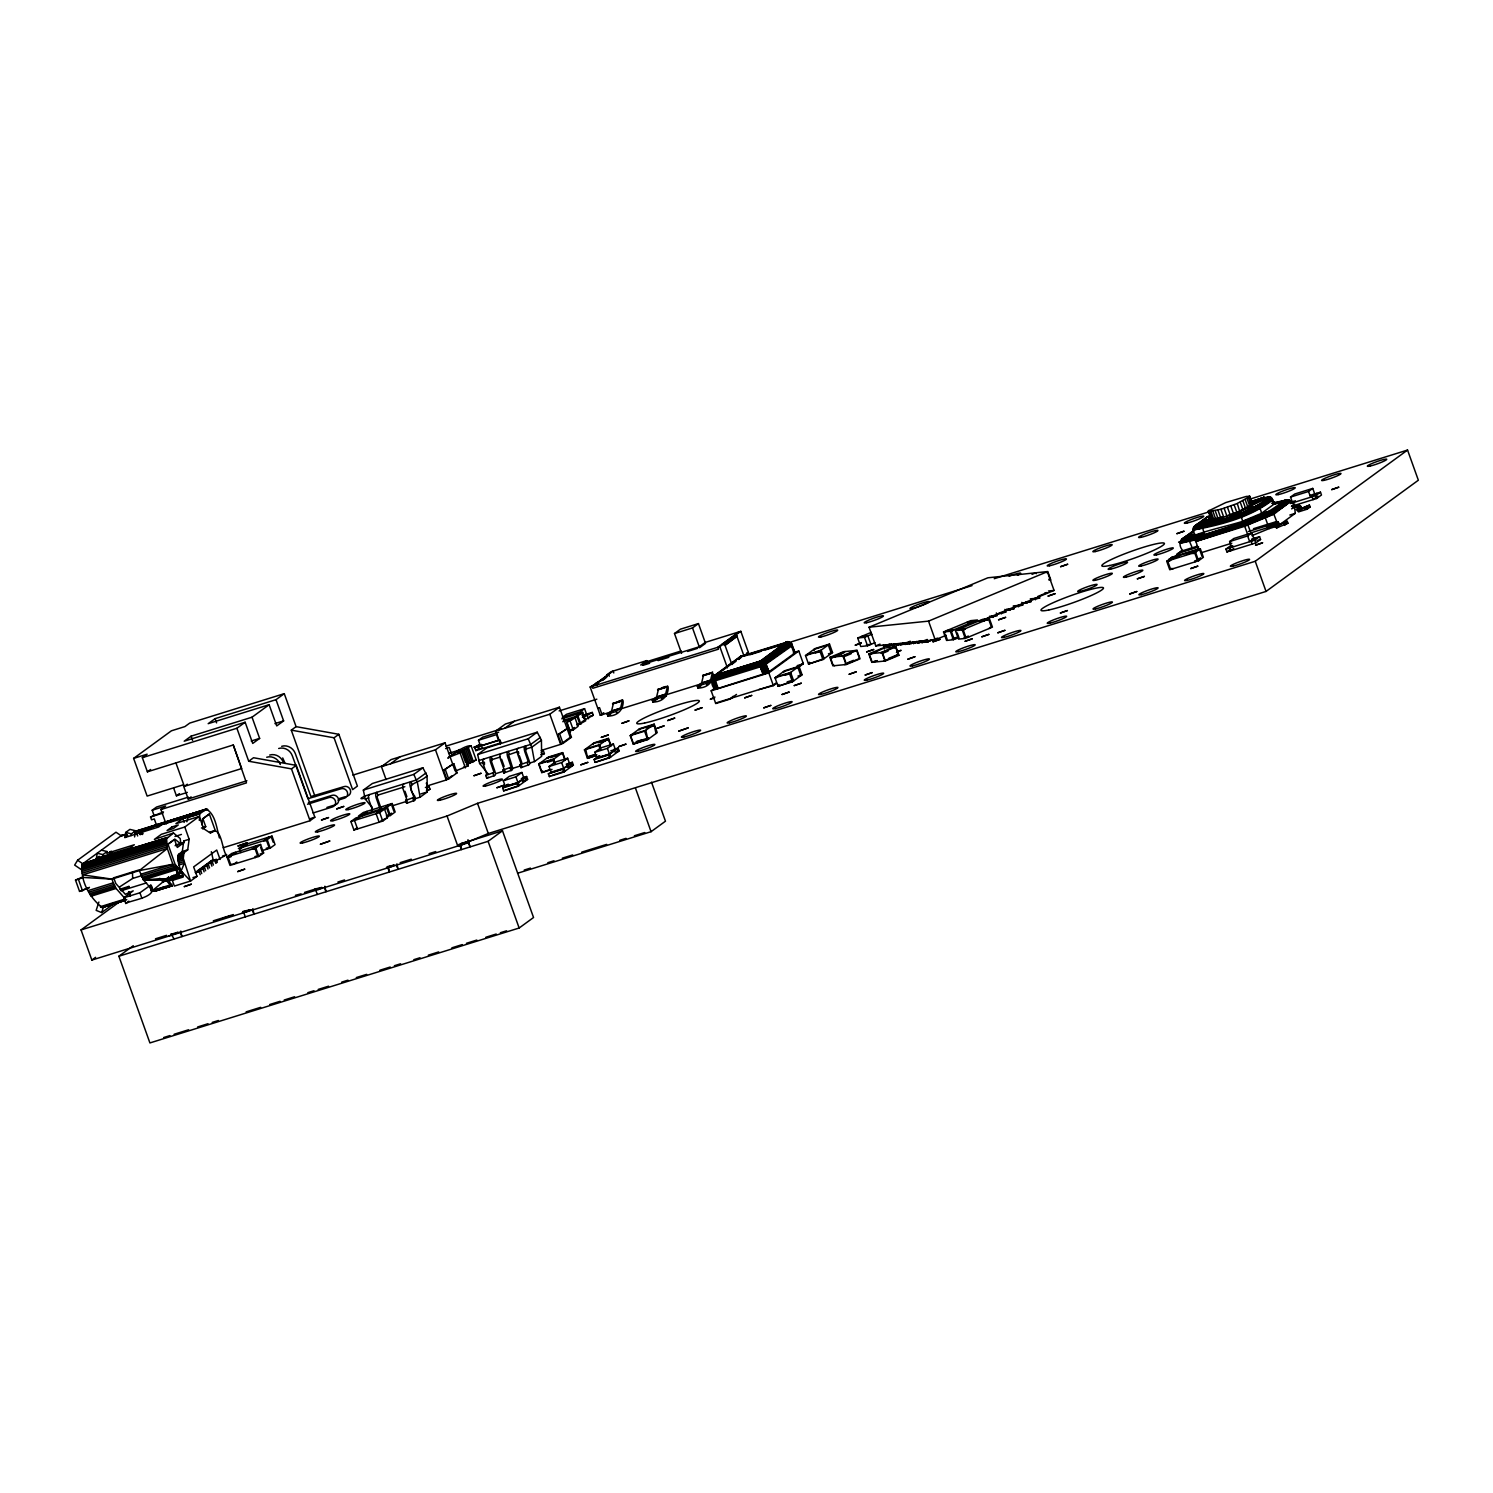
<?xml version="1.0" encoding="UTF-8"?>
<svg xmlns="http://www.w3.org/2000/svg" width="1493" height="1493" viewBox="0 0 1493 1493"><rect width="100%" height="100%" fill="white"/><g stroke="black" fill="none" stroke-linecap="round" stroke-linejoin="round"><path stroke-width="1.5" d="M171.676 883.875L172.255 885.797L170.183 884.976L168.765 877.137L152.697 890.425L143.459 879.918L139.316 870.587L167.309 848.528L166.6 838.655L173.468 833.001L180.205 838.543L180.84 843.937L175.129 845.71M528.279 761.617L524.789 751.67A5.039 1.773 72.7 0 1 524.64 746.668L525.424 746.052L526.432 748.889L525.685 750.886L529.101 760.59A3.527 1.232 72.7 0 1 529.25 764.659L520.982 767.663L519.975 764.845L521.038 763.614L517.586 753.928A5.039 1.773 72.7 0 1 517.436 748.907L518.22 748.292M102.382 907.539L125.244 900.391L102.382 907.539C90.084 898.581 78.998 879.34 82.787 863.756L121.157 835.725L126.7 834.139M220.106 859.464L216.728 850.04L193.642 866.91L197.02 876.335L190.581 881.038L174.364 886.077L172.348 880.422L183.154 877.063L178.899 865.044L177.798 857.318L178.544 854.425L182.295 851.514L187.707 849.834L189.163 839.271L184.777 827.01L199.278 816.41L203.664 828.671L210.532 833.169C221.729 822.662 222.214 853.194 226.563 854.761L216.056 860.733A8.566 0.952 -19.7 0 0 216.149 860.229M175.409 864.839L190.581 881.038L183.284 858.456L183.956 852.746L187.707 849.834M739.707 658.245L739.11 659.234L741.648 656.155L738.139 659.048L740.752 656.341L787.539 641.953L791.57 643.819L795.116 652.814L767.757 672.652L718.152 688.404C711.582 692.117 709.156 676.684 715.296 675.041L761.001 660.895L765.592 662.892L769.138 671.906M121.194 890.574L128.995 886.861M128.921 886.543L128.435 886.618M1192.16 548.267C1191.545 544.684 1188.372 541.25 1189.398 537.48C1211.924 527.626 1240.403 524.696 1263.657 513.219C1276.926 510.121 1293.274 485.58 1295.252 513.349L1279.912 524.547M1198.319 549.312L1195.538 540.093L1197.554 537.013L1204.179 533.15L1202.518 527.664L1203.731 524.566L1239.992 511.035L1252.664 504.261L1249.828 496.348L1246.282 496.441L1225.734 502.581L1208.378 510.998L1211.346 519.284L1223.625 516.821L1220.938 509.281L1208.229 511.464M186.886 821.747L188.23 816.951L206.37 809.131C215.552 814.413 216.634 828.204 219.415 837.965M199.297 820.422L199.782 813.797L206.37 809.131L134.743 831.433M201.947 824.92L202.451 818.985L209.337 813.946L215.272 830.537M790.618 645.536L792.391 645.48L763.669 665.803L712.516 681.648L712.404 677.841L714.512 675.359L714.438 680.323L717.386 688.646M1179.675 553.119L1180.982 551.272L1197.535 546.121M1198.3 536.51L1241.541 523.054L1242.643 521.188L1261.417 513.368L1274.22 504.018C1273.249 501.667 1272.857 498.606 1270.506 497.113C1249.212 511.912 1221.703 521.262 1195.482 525.405L1211.737 517.884C1206.381 521.318 1187.719 523.52 1194.773 534.121C1185.573 534.121 1174.543 541.642 1183.165 551.066M1198.468 537.947C1184.229 539.253 1163.159 546.569 1196.154 538.674L1180.459 541.474L1180.347 542.948L1196.192 539.29M1251.209 533.747L1247.215 523.129L1242.643 521.188L1237.305 503.496L1249.828 496.348M154.787 891.228L172.255 885.797L154.787 891.228L152.697 890.425L170.183 884.976L165.798 879.881L168.597 877.268M166.134 879.06L177.35 875.477L178.544 873.984L167.963 844.161L174.849 839.141L180.84 843.937M181.045 872.472L175.39 864.895L177.35 875.477L181.045 872.472L178.507 874.319M182.295 851.514L183.751 840.951L189.163 839.271M613.53 702.774L611.589 710.985L607.24 714.233L607.912 716.117C617.579 715.968 622.954 710.108 623.216 701.859L622.544 699.974L618.942 701.094M611.495 711.116L620.509 708.317L622.544 699.974M658.562 688.758L656.603 696.97L652.273 700.217L652.945 702.102C662.612 701.953 667.987 696.093 668.248 687.844L667.576 685.959L665.579 694.264L656.528 697.119M703.595 674.743L701.635 682.973L697.306 686.201L697.977 688.086C707.645 687.937 713.019 682.077 713.262 673.828M701.561 683.103L710.556 680.285L712.59 671.943M107.123 851.551L106.824 853.324L134.314 844.758L130.115 847.837L96.392 858.326L97.232 853.25L102.924 854.612L107.123 851.551L101.431 850.189M102.625 856.385L102.924 854.612M142.264 833.952L140.921 830.183L206.37 809.131L134.482 832.03L182.818 818.631L206.37 809.131L162.793 823.968L158.613 827.029L124.871 837.536L125.711 832.441L129.91 829.38L135.602 830.761L134.575 836.938M131.123 835.595L131.403 833.822L135.602 830.761M712.516 681.648L712.758 677.076L741.312 656.136L738.382 658.898M738.606 659.477L741.181 656.173L740.285 657.424M379.689 807.993L376.199 797.915A5.039 1.773 72.7 0 1 376.049 792.914L376.833 792.298L377.841 795.134L377.094 797.131L380.51 806.836A3.527 1.232 72.7 0 1 380.976 808.59M1206.027 518.687L1207.464 516.653L1211.178 515.999M597.312 684.988C591.209 682.32 604.609 681.685 607.278 675.918M1198.674 547.017L1177.66 553.586L1177.081 556.796M1211.066 518.538L1195.482 525.405L1223.625 516.821M98.893 902.033L96.168 910.375L101.655 912.578L114.718 903.041M101.655 912.578L103.521 906.867L125.3 899.7M177.35 875.477L180.746 871.035M518.5 751.744L518.706 753.89M178.395 873.256L180.952 871.389L184.292 863.365L178.899 865.044M763.035 674.444L759.862 665.281L759.937 661.343L785.915 642.289L790.208 642.681L762.718 662.5L712.217 678.083L714.475 675.415L713.038 679.763L716.061 688.982M788.752 643.52L790.861 643.128L792.018 644.677L764.733 664.366L712.198 680.397M712.273 681.629L715.184 689.113M713.747 675.918L761.374 661.138L787.669 641.99L792.391 645.48M611.551 711.079L620.603 708.093M656.584 697.063L665.635 694.077M701.598 683.048L710.668 680.061M607.371 675.564L608.621 674.351L609.293 676.236M740.883 656.285L741.536 657.536M1195.912 538.992L1204.179 533.15L1183.147 538.264M127.092 834.774L121.157 835.725L115.987 832.217L77.617 860.229L74.65 865.082L82.208 870.214M1263.507 497.822L1269.554 496.74L1239.992 511.035C1246.618 509.188 1260.428 501.032 1261.417 513.368L1263.657 513.219L1269.199 528.597L1251.899 535.688M484.404 762.214L484.479 764.528M528.205 761.859L519.975 764.845M712.404 677.841L712.049 680.771M712.18 678.68L763.8 662.892L790.861 643.128M712.124 679.539L764.304 663.601L791.57 643.819L789.2 644.174M716.677 688.833L713.598 679.632L714.494 675.396L712.59 677.281L762.195 661.959L789.256 642.494C783.246 645.368 788.901 633.779 794.873 653.113M715.296 675.041L712.814 677.337L712.292 680.789M120.858 890.593L129.256 886.711M714.531 675.433L712.553 679.856L715.576 689.075M165.928 879.265L168.522 877.324M151.036 885.181C159.023 897.293 131.701 899.831 125.748 903.47L123.714 897.816L133.213 890.854L125.337 894.307L115.763 883.445L113.748 877.791L139.017 869.934M125.748 903.47L128.902 901.156M246.905 780.746L188.211 799.016L183.154 784.87L147.135 796.086L133.623 758.388L171.415 730.805L184.908 726.587L189.704 723.097L284.267 693.666L296.081 726.643L338.855 734.295L357.406 786.12L352.609 789.629L334.059 737.785L291.284 730.152L315.06 796.553M175.894 762.83L184.348 786.382L241.698 768.54L233.263 744.97L147.396 771.825L142.339 757.679L147.135 754.189L133.623 758.388M252.037 717.2L191.104 736.161L184.199 741.2L245.151 722.239L252.728 743.439L259.633 738.4L252.037 717.2L269.132 704.715L276.728 725.915L283.614 720.895L276.018 699.676L284.267 693.666M276.018 699.676L215.085 718.656L208.18 723.676L269.132 704.715M147.396 771.825L150.606 769.492M142.339 757.679L236.902 728.248L245.151 722.239M233.263 744.97L246.457 782.892L160.908 809.523L166.152 824.173M184.348 786.382L187.334 784.198M153.872 814.935L152.193 810.214L156.541 807.041L188.323 797.15M173.711 788.267L176.417 795.806L179.421 793.623M156.653 825.517L154.302 818.948L151.54 819.806L150.532 816.97L163.521 811.931M160.908 809.523L165.704 806.015L152.193 810.214M96.392 858.326L99.191 856.291M124.871 837.536L127.67 835.483M188.211 799.016L191.104 796.889M236.902 728.248L248.715 761.243L253.511 757.735L296.286 765.368L314.836 817.212L310.04 820.721L223.241 847.725M291.284 730.152L296.081 726.643M187.166 817.716L199.782 813.797L182.818 818.631L175.875 823.707L199.278 816.41M79.558 891.414L89.393 887.477L79.558 891.414L75.508 880.105L83.533 877.473L111.938 879.116L113.748 877.791M168.018 844.236L174.476 839.533L177.312 847.445L184.255 842.369L183.751 840.951M209.337 814.058L202.899 818.761L205.735 826.693L202.637 828.951M119.552 886.954L132.672 878.444L173.505 865.847L178.208 872.882M248.715 761.243L291.471 768.876L296.286 765.368M334.059 737.785L338.855 734.295M467.962 839.738L470.052 846.867L468.541 842.687L91.857 960.074L81.051 929.915L120.578 901.044M123.714 897.816L139.931 892.777L150.102 885.517L152.137 891.172M165.779 879.694L168.354 877.66M178.507 873.61L181.064 871.763M178.544 873.984L181.101 872.117M172.348 880.422L177.182 876.895M195.602 872.994L200.715 870.774L201.723 873.61M197.711 870.718L204.616 867.937L205.623 870.755M201.611 867.862L208.497 865.082L209.524 867.918M205.493 865.026L212.398 862.245L213.406 865.063M214.805 860.491L216.298 859.389L217.306 862.226L215.813 863.327L214.805 860.491L209.393 862.17M226.973 856.926L231.77 853.436L260.584 844.459L263.626 852.951L258.83 856.441L230.015 865.417L226.973 856.926L255.788 847.968L260.584 844.459M236.808 861.965L233.617 864.298L230.575 864.186L228.224 857.598L235.371 852.316L235.707 853.25M91.857 960.074L95.608 957.33M272.025 836.117L243.191 845.094L238.395 848.603L267.228 839.626L272.025 836.117L275.048 844.609L270.252 848.099L262.339 850.581M469.119 841.194L502.488 830.799L533.542 917.504L519.153 928.011L149.916 1042.935L118.88 956.229L133.269 945.722M386.071 779.551L381.443 766.637L391.035 759.62L445.063 742.805L455.085 770.817M390.438 763.819L400.031 756.82M372.28 807.732L365.225 799.054L363.34 790.096L372.354 783.508L422.874 767.794L427.054 775.8L427.315 791.925L420.112 797.187L413.692 799.184M369.629 794.537L368.846 795.153A5.039 1.773 72.7 0 0 368.995 800.173L372.466 809.934L371.384 811.091M173.99 938.705L170.967 933.965M381.443 766.637L435.471 749.822L445.063 742.805M363.34 790.096L413.841 774.382L422.874 767.794M350.892 821.561L379.707 812.584L384.503 809.075L387.545 817.567L382.749 821.075L353.934 830.033L350.892 821.561L355.689 818.052L386.762 808.254L389.132 814.842L386.426 815.682L386.762 816.634L390.364 815.514L395.16 812.005L392.136 803.533L363.303 812.491L358.507 815.999L387.34 807.022L392.136 803.533M403.838 783.9L403.054 784.516A5.039 1.773 72.7 0 0 403.222 789.517L406.675 799.222L405.611 800.435L406.619 803.271L414.867 800.267A3.527 1.232 72.7 0 0 414.737 796.198C403.185 781.716 419.402 784.124 427.054 775.8M426.046 772.963L416.454 779.962L364.217 796.236M459.433 749.505C431.197 771.788 462.102 743.981 471.135 745.865L476.192 760.012L466.32 764.621M353.934 830.033L357.126 827.701M448.628 757.399L463.035 751.781L468.111 765.909L455.645 770.929M463.035 751.781L457.194 752.845L471.135 745.865M478.469 740.248L496.497 734.649L498.513 740.304L480.503 745.903L478.469 740.248L482.668 737.187L498.681 732.205M500.435 743.962L495.807 731.029L505.399 724.03L559.427 707.215L570.233 737.374L560.64 744.372L541.194 750.438M443.57 770.295L453.76 763.614L457.063 772.851L448.665 778.973L446.874 779.533L443.57 770.295L453.76 763.614M474.793 747.806L500.006 739.949L501.032 742.786L475.819 750.624L474.793 747.806L479.589 744.298M481.604 744.354L478.395 746.687L479.421 749.505L482.612 747.172M504.821 728.229L514.413 721.231M475.819 750.624L479.01 748.292M380.752 821.019L387.545 817.567M386.762 816.634L391.558 813.125M405.611 800.435L413.878 797.411L410.426 787.278A5.039 1.773 72.7 0 1 410.258 782.276L411.042 781.66L412.049 784.478M426.737 787.446A3.527 1.232 72.7 0 0 428.958 789.965L430.021 789.2L428.995 786.382L427.819 787.11L426.307 783.097M406.619 803.271L407.664 802.506M488.062 773.859L479.608 763.464L477.704 754.506L486.737 747.918L537.237 732.186L541.418 740.192L541.679 756.335L534.494 761.579L530.202 762.923M426.811 786.027L446.276 779.981L451.912 775.856M455.869 772.963L457.063 772.851M295.39 895.315L301.119 893.859M483.993 758.948L483.209 759.564A5.039 1.773 72.7 0 0 483.377 764.565L486.83 774.27L485.748 775.502L486.774 778.32L495.023 775.315A3.527 1.232 72.7 0 0 494.892 771.246L491.477 761.542L492.205 759.526L491.197 756.708L490.413 757.324A5.039 1.773 72.7 0 0 490.581 762.326L494.052 772.366L485.748 775.502M495.807 731.029L549.835 714.214L559.427 707.215M610.917 711.974L600.279 715.278L590.146 687.004L596.64 683.103M595.371 684.317L607.52 675.228M501.107 753.629L500.472 754.077A5.039 1.773 72.7 0 0 500.472 759.246L503.925 768.951L502.861 770.164L503.869 773.001L512.136 769.996A3.527 1.232 72.7 0 0 512.006 765.928L508.59 754.823L517.511 751.67M595.259 685.044L598.693 682.544M602.108 680.043L607.259 676.292M602.146 680.435L605.579 677.915M477.704 754.506L528.223 738.774L537.237 732.186M681.573 653.318L674.5 633.536L680.435 629.188L698.444 623.589L705.517 643.39L699.582 647.719M540.41 737.374L530.817 744.372L478.581 760.628M647.327 662.537L646.712 660.615L640.721 665.001L699.247 646.768L705.256 642.401L740.827 631.315L748.422 652.534L743.925 655.819L736.329 634.6L740.827 631.315M486.774 778.32L487.819 777.554A3.527 1.232 72.7 0 0 488.136 777.013M674.5 633.536L692.509 627.918L698.444 623.589M642.531 664.852L646.992 661.604L681.125 650.985M541.418 740.192L531.825 747.209L525.685 749.113M584.565 708.652L580.366 711.732L562.357 717.331L566.556 714.27L584.565 708.652L586.6 714.307L582.401 717.386M566.631 722.5L575.029 717.89L578.071 726.363L573.275 729.872L569.673 730.991L566.631 722.5L571.427 719.01L571.782 719.943M563.44 720.317L577.866 715.819L582.662 712.329L585.685 720.802L577.287 725.43L576.951 724.478L579.657 723.638L577.287 717.051L562.786 721.698M502.861 770.164L511.129 767.141L507.676 757.007A5.039 1.773 72.7 0 1 507.527 752.005L508.311 751.39L509.318 754.208M503.869 773.001L504.933 772.236A3.527 1.232 72.7 0 0 505.325 771.079M557.934 734.705L568.124 728.005L571.427 737.243L563.048 743.383L561.237 743.943L557.934 734.705L568.124 728.005M582.214 715.558L592.292 712.422L593.3 715.24L584.901 719.869L583.894 717.032L588.69 713.542M583.894 717.032L592.292 712.422M581.262 722.481L584.454 720.149M569.673 730.991L574.469 727.483M542.351 751.52L543.377 750.774L544.385 753.61L543.34 754.376A3.527 1.232 72.7 0 1 541.268 752.267M503.29 780.764L509.281 776.379L521.897 772.46L523.912 778.114L517.922 782.481L505.306 786.419L503.29 780.764L515.906 776.827L521.897 772.46M520.982 767.663L522.046 766.898A3.527 1.232 72.7 0 0 522.27 766.6M600.279 715.278L603.769 712.721M522.494 777.797L526.618 776.509L527.626 779.346L518.034 786.344L503.626 790.842L502.618 788.005L507.415 784.497M505.306 786.419L508.311 784.217M552.018 769.399L541.735 772.59L538.693 764.117L548.286 757.1L562.693 752.621L564.97 758.985M503.626 790.842L519.228 785.467L518.22 782.649L503.813 787.128M548.323 758.276L547.091 757.977L561.499 753.498L562.73 753.778L565.101 760.385M607.912 716.117L610.749 714.046M502.618 788.005L517.026 783.526L526.618 776.509M607.24 714.233L616.254 711.433L620.509 708.317M538.693 764.117L553.101 759.62L562.693 752.621M547.558 762.27L553.735 760.348L554.295 758.743L539.887 763.24M549.032 766.525L555.041 762.139L567.639 758.22L569.673 763.875L563.663 768.242L551.066 772.18L549.032 766.525L561.648 762.587L567.639 758.22M541.735 772.59L549.107 769.791M738.848 631.95L717.853 647.271L718.525 649.156L592.814 688.273L592.142 686.388L613.119 671.066L613.791 672.951M722.705 643.912L735.06 635.141L736.907 636.335L725.075 645.443L722.351 643.987L724.329 643.371L731.925 664.572M590.146 687.004L719.831 646.656L735.433 635.197M723.788 644.062L735.788 635.309M724.124 644.248L736.124 635.495M724.441 644.491L736.422 635.719M566.183 764.192L572.36 762.27L573.387 765.107L563.775 772.105L549.368 776.603L548.36 773.766L563.962 768.41L564.989 771.228L552.634 775.072M724.702 644.771L736.684 636.018M724.907 645.088L736.907 636.335M595.707 755.794L587.477 758.351L584.435 749.878L594.046 742.861L608.453 738.382L610.73 744.746M549.368 776.603L550.581 775.725M652.945 702.102L657.2 699.004M548.36 773.766L562.768 769.287L572.36 762.27M652.273 700.217L661.287 697.418L665.542 694.301M584.435 749.878L598.861 745.38L608.453 738.382M603.471 741.48L608.491 739.539L610.842 746.145M594.793 752.285L600.783 747.9L613.399 743.981L615.415 749.635L609.424 754.021L596.808 757.94L594.793 752.285L607.39 748.366L613.399 743.981M587.477 758.351L596.92 754.917M613.996 749.318L618.121 748.049L619.128 750.867L609.536 757.865L595.128 762.363L594.102 759.526L598.917 756.037M596.808 757.94L599.813 755.738M630.195 735.638L639.788 728.621L654.195 724.142L657.237 732.634L647.645 739.632L633.237 744.111L630.195 735.638L644.603 731.159L654.195 724.142M595.128 762.363L610.73 756.988L609.723 754.17L595.315 758.649M639.825 729.797L638.593 729.498L653.001 725.019L653.337 725.971L647.16 727.893M740.323 656.547L713.131 676.478L762.009 661.38L788.547 642.065L742.021 656.341M118.88 956.229L488.099 841.306L502.488 830.799M697.977 688.086L700.814 686.015M716.08 675.172L734.463 661.735M715.856 675.993L719.533 673.306M732.41 663.918L736.086 661.231M710.556 680.285L706.301 683.402L706.973 685.287M594.102 759.526L608.528 755.047L618.121 748.049M653.337 725.971L654.233 725.299L656.024 733.511M633.237 744.111L648.839 738.755L648.503 737.822L637.306 741.666M736.497 694.432L730.152 699.079L715.744 703.558L711.172 690.83L714.923 688.105M733.156 696.279L730.152 699.079M711.172 690.83L768.82 672.895L798.792 651.004L803.346 663.732L797.001 668.379M775.016 677.803L784.627 670.786L799.035 666.307L802.058 674.78L792.466 681.797L778.058 686.276L775.016 677.803L789.424 673.306L803.178 663.265M805.492 655.558L815.085 648.541L829.492 644.062L832.534 652.553L822.923 659.551L808.515 664.03L805.492 655.558L819.9 651.06L829.492 644.062M776.379 682.824L773.206 685.156L715.558 703.091M758.799 689.635L773.374 685.623L776.547 683.309M778.058 686.276L793.66 680.92L790.637 672.429L776.229 676.926L776.565 677.859M808.515 664.03L822.064 659.309M517.604 873.237L651.06 831.694L665.467 821.187L651.489 782.164M1211.028 516.373L1207.464 516.653L1194.307 526.338C1220.77 521.318 1249.006 514.264 1270.506 497.113M1206.307 517.828L1193.859 526.917C1220.639 521.878 1249.193 514.73 1270.972 497.449M1206.083 518.388L1193.523 527.57C1220.565 522.513 1249.417 515.253 1271.439 497.878M1198.804 523.968L1193.392 527.906C1220.565 522.83 1249.51 515.552 1271.663 498.139M1194.419 529.996L1181.728 539.365L1199.551 535.67L1196.901 537.611L1242.493 523.427L1271.793 511.334L1287.638 499.782L1271.793 503.234M1193.765 530.836L1181.187 540.037L1199.103 536.267M1193.579 531.377L1180.758 540.746L1198.748 536.92M1189.175 539.122L1180.59 541.119L1191.675 533.02M1180.459 541.474L1187.905 536.062M1169.672 561.275L1169 559.39L1171.986 557.206L1178.014 555.34M1166.724 561.256L1171.52 557.766L1200.335 548.789L1203.377 557.281L1198.58 560.771L1169.747 569.747L1166.724 561.256L1195.538 552.298L1200.335 548.789M1176.932 554.295L1180.982 551.272M1176.783 554.612L1179.787 552.429M1196.733 549.909L1191.937 553.418L1194.979 553.511L1197.33 560.118L1194.643 560.957L1194.979 561.891M1270.02 496.87C1248.857 513.891 1220.975 520.852 1194.848 525.816M1272.073 498.681C1249.753 516.167 1220.583 523.52 1193.243 528.615M1272.447 499.278C1250.481 517.418 1218.755 523.334 1193.318 530.015C1220.863 524.901 1250.238 517.492 1272.745 499.931M1263.657 513.219C1202.518 539.44 1284.129 510.811 1289.205 500.08M1195.538 540.093L1244.061 524.995L1273.361 512.92L1276.814 521.915M1197.33 560.118L1200.54 557.785M1247.401 523.427L1244.434 525.592L1195.557 541.548L1244.733 526.245L1274.033 514.152L1290.68 501.125C1277.971 512.696 1258.711 520.143 1243.426 524.192M1248.204 535.931L1244.583 525.909L1273.884 513.835M1231.632 547.222L1229.616 541.567L1233.797 538.506L1251.825 532.889L1253.84 538.544L1249.641 541.604L1247.625 535.95L1251.825 532.889M1295.345 500.696L1292.565 502.73L1290.531 497.076L1294.73 494.015L1312.739 488.416L1314.773 494.071L1310.574 497.132L1308.54 491.477L1312.739 488.416M1180.59 541.119L1198.636 537.256L1195.762 539.346L1243.65 524.454L1272.95 512.36L1289.56 500.23M1290.885 501.424L1273.548 513.2L1270.842 510.979L1261.417 513.368M1251.619 539.122L1259.551 536.64L1260.559 539.477L1255.762 542.985L1226.947 551.943L1225.921 549.125L1230.717 545.617M1232.733 545.654L1229.523 548.006L1230.549 550.824L1233.741 548.491M1293.647 501.181L1290.456 503.514L1315.669 495.657L1320.465 492.167L1321.473 494.985L1316.677 498.494L1291.464 506.332L1294.674 503.999M1226.947 551.943L1230.139 549.611M1248.409 531.527L1273.604 523.726L1276.59 521.542L1279.128 523.782M1291.594 508.833L1298.779 505.343L1301.317 507.564M1273.604 523.726L1277.299 521.58M1295.793 507.527L1299.489 505.38M1273.94 523.726L1277.635 521.692M1296.129 507.527L1299.824 505.492M1255.949 537.76L1251.153 541.268L1252.16 544.105M1274.649 523.894L1277.952 521.859M1296.82 507.695L1300.142 505.66M1316.863 493.287L1312.067 496.777L1313.075 499.614L1317.871 496.105M1274.966 524.062L1278.251 522.083M1297.156 507.863L1300.44 505.884M1275.246 524.286L1278.493 522.363M1297.436 508.087L1300.683 506.164M1225.921 549.125L1254.755 540.149L1259.551 536.64M1274.052 525.741L1276.59 527.962L1287.936 523.222L1287.265 521.337L1276.142 525.984L1275.713 524.864L1278.699 522.662M1298.331 509.766L1297.902 508.665L1300.888 506.463M1276.59 527.962L1279.594 525.779M1296.241 509.542L1298.425 511.782L1302.12 509.505M1276.254 526.021L1287.265 521.337M1309.454 505.119L1298.331 509.785L1309.454 505.119L1310.126 507.004L1307.121 509.206L1299.115 511.688M1255.24 561.275L1407.544 450.065L1418.35 480.223L1266.045 591.433L488.323 833.486L457.828 846.176L447.042 816.018L477.517 803.327L1255.24 561.275L1266.045 591.433M135.322 832.515L138.718 830.892L140.081 834.662M738.96 657.611L741.181 656.621M180.093 873.536L180.914 872.789L171.154 876.354M1244.583 525.909C1249.137 520.348 1266.755 513.741 1274.033 514.152M159.751 878.295L162.737 881.654L173.729 875.421M372.112 807.19L371.794 807.937M832.347 657.797L833.374 657.237M1176.503 555.228L1175.364 556.068L1177.753 555.564M173.916 934.413L176.79 933.013M245.953 911.999L248.846 910.599M318.009 889.567L320.883 888.167M390.046 867.153L392.92 865.753M462.083 844.721L467.514 841.511L468.541 842.687M1252.59 502.824L1264.123 497.3L1250.499 501.648M75.508 880.105L82.806 876.951M945.834 635.421L935.215 639.844L875.756 645.909L869.057 627.209L987.881 577.791L1047.787 571.539L1050.829 580.03M874.991 642.681L867.526 645.797L860.733 646.488L857.691 637.996L871.277 632.36M857.691 637.996L864.484 637.306L871.968 634.208M861.05 643.371L855.097 645.219L861.349 642.625M829.865 657.368L843.433 651.732L857.038 650.332L860.061 658.824L846.494 664.46L832.889 665.859L829.865 657.368L843.452 655.987L857.038 650.332M845.131 651.545L830.631 658.264L832.982 664.87L834.587 665.673M838.375 655.035L844.198 652.628M1032.018 574.376L1035.899 572.752L1036.235 573.704M833.841 657.331L841.604 654.102M869.057 627.209L928.534 621.125L1047.358 571.707L1054.058 590.426L979.781 621.312M845.299 656.155L851.122 653.747M875.756 645.909L879.993 644.136M883.184 645.144L883.688 646.562L889.305 644.229M883.688 646.562L891.414 644.024M847.669 662.761L853.492 660.335M868.777 653.878L882.344 648.223L895.949 646.842L898.973 655.315L885.405 660.97L871.8 662.351L868.777 653.878L882.363 652.478L895.949 646.842M887.439 644.715L887.943 646.133L891.676 644.584M858.363 658.992L844.795 664.646L845.729 663.564L843.358 656.976L841.753 656.155L855.34 650.5L856.945 651.321L859.315 657.909M887.943 646.133L893.803 644.36M891.676 644.285L892.198 645.704L895.931 644.136M892.198 645.704L898.058 643.931M894.251 647.01L880.665 652.665L882.27 653.467L888.092 651.06M895.931 643.856L896.435 645.256L898.562 645.051L904.161 642.718M1206.624 517.343L1210.468 515.738M900.186 643.408L900.69 644.827L906.288 642.494M910.282 641.206L906.55 642.774L907.053 644.174L910.786 642.625M900.69 644.827L906.55 643.054M904.422 642.979L904.926 644.397L908.677 642.848M908.677 642.55L909.181 643.968L912.914 642.401M909.181 643.968L916.907 641.411M912.932 642.121L913.436 643.52L919.035 641.206M913.436 643.52L921.162 640.982M943.52 631.95L970.693 620.659L977.486 619.968L950.332 631.259L943.52 631.95L946.562 640.441L953.355 639.732L956.752 638.332L956.416 637.38L953.878 638.444L951.508 631.856L953.71 629.841L946.917 630.55L944.714 632.547M917.169 641.673L917.672 643.091L921.405 641.542M871.8 662.351L875.682 660.746M917.672 643.091L927.284 639.471M877.38 660.578L873.498 662.183L871.893 661.362L869.523 654.774L884.043 648.055L884.379 648.988M921.424 641.244L921.928 642.662L925.66 641.113M921.928 642.662L927.788 640.889M925.66 640.814L926.164 642.233L931.781 639.9M976.982 621.256L967.296 622.077L967.632 623.01M888.522 658.45L898.226 654.419M926.164 642.233L937.641 638.127M955.445 630.643L982.618 619.352L989.411 618.643L992.453 627.135L965.28 638.425L958.487 639.116L955.445 630.643L962.239 629.953L989.411 618.643M1037.784 596.472L1047.134 592.59L1045.007 592.814M895.333 656.304L883.707 661.138L884.64 660.074L882.27 653.467M982.095 620.64L979.557 621.704L979.221 620.752L988.889 619.95L991.259 626.537L989.057 628.553M1001.075 612.597L996.839 614.37L1005.759 612.13L1004.826 609.424M1026.549 602.015L1022.294 603.788L1031.215 601.53L1030.711 600.13M988.347 617.897L997.268 615.657L996.335 612.951M1005.33 610.842L1014.251 608.603L1013.318 605.897L1022.724 605.076L1021.791 602.37M1013.822 607.315L1022.724 605.076M1030.786 600.242L1039.707 598.002L1039.203 596.603M1252.608 502.021L1264.123 497.3L1251.265 502.003M163.297 887.234L156.41 889.791M1220.938 509.281L1237.305 503.496M1264.795 516.298L1273.361 512.92L1290.456 500.864M1252.702 502.954L1269.125 496.721L1239.992 511.035L1252.272 504.821L1249.156 496.18M174.457 877.959L180.933 875.514M1249.716 502.693L1264.123 497.3M134.445 832.497L138.009 831.172M1217.952 510.139L1220.658 517.679L1195.482 525.405L1212.279 519.34L1209.031 510.345M104.211 856.515L82.32 864.26L167.44 837.405M1285.902 499.968L1274.22 504.018L1286.779 499.819L1271.308 511.11L1242.008 523.185L1197.554 537.013L1200.745 534.737L1190.332 536.024M478.096 746.145L473.804 747.302L480.074 744.69M714.942 697.044L710.239 699.228L714.531 698.071M896.864 651.471L901.137 650.313L896.453 652.497M1215.265 510.83L1217.971 518.37L1195.482 525.405L1213.734 519.228L1211.028 511.688M795.116 652.814L790.898 643.782L785.915 642.289L787.669 641.99M1195.482 525.405L1215.638 518.892L1212.932 511.352M787.781 642.55L786.643 642.046M274.917 723.601L283.614 720.895M251.235 741.013L259.633 738.4M176.417 795.806L187.316 792.428M646.712 660.615L611.141 671.682L606.643 674.967L608.621 674.351M150.532 816.97L162.924 813.125M736.329 634.6L735.06 635.141M643.184 665.262L649.586 663.284M658.114 660.615L668.789 657.312M687.582 651.452L697.586 648.335M137.561 830.761L207.023 809.15M207.714 809.43L134.202 832.142M162.793 823.968L140.921 830.183M141.182 830.892L152.025 827.514M160.703 824.808L171.564 821.43M184.591 817.38L195.434 814.002M184.777 827.01L161.356 834.307L154.395 839.383L173.468 833.001M352.852 775.128L386.108 764.789M445.996 746.145L501.461 728.883M559.129 710.929L596.827 699.191M746.612 653.094L748.422 652.534M445.605 748.59L449.206 747.47L451.483 753.834M744.54 655.987L785.15 643.352M749.822 654.774L760.945 651.321M765.386 649.922L972.036 585.611M994.245 578.705L1209.797 511.614M1249.79 499.166L1407.544 450.065M81.947 865.007L166.6 838.655M174.942 836.472L181.437 834.438M201.406 828.036L205.735 826.693M1250.332 501.928L1261.305 498.513M81.686 865.977L166.339 839.626M1250.22 502.301L1263.302 498.233M1256.677 500.752L1263.171 498.737M1256.658 501.013L1263.134 498.998M81.555 867.153L166.208 840.802M448.591 753.405L459.601 749.99M81.536 868.497L166.19 842.145M561.76 718.824L582.662 712.329M662.164 687.638L665.766 686.519M597.741 708.223L599.551 707.663L602.071 714.718M612.671 703.52L621.872 700.46M657.704 689.505L666.904 686.444M711.937 672.429L702.736 675.489L711.657 672.895M612.597 703.726L621.611 700.926M657.629 689.71L666.643 686.911M612.559 703.968L621.555 701.169M657.592 689.953L666.587 687.153M702.606 675.937L711.62 673.138M81.648 869.971L166.302 843.638M81.872 871.557L166.525 845.206M582.587 715.558L586.6 714.307M215.011 830.537L209.599 832.217M210.308 832.497L213.91 831.377M82.208 873.218L166.861 846.867M308.379 802.711L332.155 795.321A5.039 4.684 53.9 0 1 338.351 798.624A5.039 4.684 53.9 0 1 335.533 804.746L326.892 807.433M1290.531 497.076L1308.54 491.477M175.614 845.057L184.255 842.369M794.369 652.385L798.792 651.004M307.539 804.242L329.169 797.505A5.039 4.684 53.9 0 1 335.346 800.808A5.039 4.684 53.9 0 1 332.528 806.929L313.082 812.976M589.698 716.36L593.3 715.24M619.782 709.212L657.368 697.511M666.214 694.768L701.617 683.738M662.855 696.914L666.457 695.794M697.306 686.201L711.489 681.778M1310.387 495.303L1320.465 492.167M662.743 697.156L666.345 696.037M338.874 798.68L345.368 796.665M338.053 800.192L344.528 798.176A5.039 4.684 53.9 0 0 347.346 792.055A5.039 4.684 53.9 0 0 341.151 788.752L307.931 798.718L292.311 755.757A11.086 10.302 53.9 0 0 278.687 748.478M815.253 653.057L821.43 651.135M1182.381 538.786L1200.111 535.147M472.292 761.225L476.192 760.012M178.544 854.425L183.956 852.746M178.19 855.172L183.583 853.492M1180.403 543.303L1196.266 539.645M1196.341 538.282L1242.96 523.763L1272.26 511.688L1288.459 499.856L1272.764 503.402M177.928 856.142L183.34 854.463M828.41 653.822L832.534 652.553M177.798 857.318L183.191 855.638M365.225 799.054L368.827 797.934M377.841 795.134L404.846 786.718M479.608 763.464L483.209 762.344M491.421 759.788L499.968 757.119M1244.733 526.245L1244.248 525.293L1195.501 541.194M797.187 665.654L803.346 663.732M140.641 874.282L172.889 864.26L167.309 848.528L82.656 874.879L111.938 879.116L139.316 870.587L172.889 864.26L173.505 865.847M177.779 858.662L183.172 856.982M1304.117 508.889L1310.126 507.004M569.635 737.803L571.427 737.243M310.6 818.537L314.836 817.212M177.891 860.136L183.284 858.456M1289.84 515.029L1295.252 513.349M178.115 861.722L183.508 860.043M88.236 890.593L113.281 882.811L116.081 888.447L125.319 898.935L100.292 906.736M178.451 863.365L183.844 861.685M784.795 675.303L790.973 673.38M88.852 892.198L113.897 884.397M425.393 787.502L428.995 786.382M1266.587 526.712L1272.783 524.789M89.543 893.691L114.588 885.89M141.966 877.38L174.196 867.34M244.441 845.747L247.147 844.907L246.793 843.974L239.645 849.256L240.821 852.559M1178.649 555.34L1197.293 549.536M1251.171 532.777L1273.94 525.685M90.289 895.053L115.316 887.253M142.693 878.724L174.942 868.702M426.419 790.32L430.021 789.2M540.783 754.73L544.385 753.61M1169 559.39L1177.007 556.908M1186.356 554.388L1191.75 552.709M1269.199 528.597L1276.403 526.357M1283.924 524.454L1287.936 523.222M797.953 676.068L802.058 674.78M1229.616 541.567L1247.625 535.95M91.054 896.229L116.081 888.447M175.707 869.896L143.459 879.918L165.966 880.273L168.504 878.425L170.183 884.976M420.877 793.921L427.315 791.925M222.494 856.03L226.563 854.761M119.776 889.268L128.323 886.581M210.905 861.069L216.298 859.389M391.558 804.746L388.535 804.652L384.074 809.094M1201.846 552.522L1231.8 543.209M787.166 681.89L793.324 679.968M392.248 805.847L407.253 801.181M495.9 773.598L504.466 770.929M510.905 768.932L521.617 765.592M207.004 863.924L212.398 862.245M121.624 890.574L146.557 882.886M228.224 857.598L230.911 856.758L230.575 855.806M550.394 757.623L556.553 755.701M598.189 742.749L606.419 740.192M646.002 727.875L654.233 725.299M203.104 866.761L208.497 865.082M199.204 869.617L204.616 867.937M1256.957 540.597L1260.559 539.477M162.737 881.654L182.183 875.607M163.073 881.896L182.519 875.85M169.866 880.012L183.135 875.98M200.715 870.774L195.303 872.453L213.088 859.483L211.334 851.719M260.025 854.071L263.626 852.951M192.97 877.585L197.02 876.335M101.039 907.259L126.065 899.458M153.443 890.948L170.93 885.517M101.748 907.539L126.774 899.738M154.152 891.228L171.62 885.778M588.335 756.54L594.513 754.618M636.149 741.666L642.326 739.744M589.492 756.559L595.67 754.637M521.3 778.674L525.424 777.386L526.432 780.223L522.307 781.492M567.041 764.435L571.166 763.147L572.174 765.984L568.068 767.271M610.749 750.83L616.908 748.907L617.934 751.744M523.52 780.634L527.626 779.346M567.209 767.029L573.387 765.107M615.004 752.155L619.128 750.867M81.051 929.915L447.042 816.018M461.038 843.526L467.645 841.511M155.515 938.798L166.637 935.327M213.331 920.808L233.356 914.574M304.535 892.422L315.658 888.951M337.903 882.027L344.566 879.956M400.18 862.655L411.303 859.184M429.088 853.641L435.769 851.57M461.3 843.601L467.944 841.716M171.284 934.263L177.76 932.248M222.606 918.288L229.082 916.273M242.874 911.476L249.798 909.834M314.911 889.044L321.853 887.402M389.58 866.332L393.891 864.988M461.617 843.9L468.093 841.884M177.928 932.472L168.634 936.055M242.351 912.615L249.966 910.058M314.407 890.183L322.003 887.626M386.444 867.769L394.059 865.212M458.482 845.337L468.261 842.108M171.583 934.767L180.224 932.08L181.885 936.559L180.802 931.072M243.322 911.85L252.28 909.648L253.922 914.127L252.858 908.658M315.359 889.436L322.152 887.906M387.098 866.705L394.208 865.473M459.153 844.273L468.41 842.388M524.23 870.046L530.463 868.105M547.782 862.711L554.015 860.77M562.32 858.176L572.715 854.948M581.729 852.148L606.662 844.385M619.819 840.279L626.052 838.357M634.376 835.763L644.771 832.534M163.707 1037.523L169.941 1035.582M174.084 1034.276L188.641 1029.759M197.655 1026.96L208.031 1023.713M212.193 1022.425L218.426 1020.484M246.14 1011.862L260.678 1007.327M269.692 1004.528L280.087 1001.299M284.23 1000.011L294.625 996.764M307.782 992.677L314.015 990.736M318.177 989.43L328.572 986.201M341.729 982.114L347.962 980.173M356.286 977.579L366.681 974.35M379.838 970.245L390.233 967.016M394.376 965.728L400.609 963.787M413.785 959.682L420.018 957.741M428.323 955.165L438.718 951.918M451.875 947.831L462.27 944.584M466.432 943.296L476.808 940.067M485.822 937.268L496.217 934.021M500.36 932.733L506.612 930.792M1292.49 507.284L1298.779 505.343M1253.523 528.69L1276.59 521.542M466.73 766.32L468.111 765.909M105.368 856.142L166.973 837.909L82.32 864.26L103.875 856.627L82.787 863.756L77.617 860.229M125.804 834.4L121.717 835.483L125.393 834.979M135.844 831.582L139.894 830.463L141.238 834.251M121.717 835.483L126.177 834.27M135.061 831.825L139.502 830.593L140.846 834.363M134.762 831.918L139.11 830.743L140.454 834.512M785.915 642.289L760.945 660.932L765.293 663.097L768.802 672.13M128.099 886.693L129.256 886.394M790.282 644.733L792.074 644.547M793.287 653.001L794.407 652.777M465.499 766.655L463.521 767.085M1180.384 541.847L1196.173 539.216M1230.792 505.996L1233.498 513.536L1239.713 513.368L1226.817 515.831L1224.129 508.292M1239.713 513.368L1230.139 514.73L1227.433 507.191M1272.465 503.384L1278.288 502.674M1273.118 503.682L1278.81 502.973M1273.398 503.869L1279.072 503.16M1202.537 528.018L1193.262 529.66M1048.478 590.985L1054.058 590.426M1030.282 598.842L1039.707 598.002M1028.098 601.847L1031.215 601.53M1006.375 609.275L1009.492 608.957L1009.996 610.357M1009.567 609.069L1014.251 608.603M1002.643 612.447L1005.759 612.13M989.411 616.329L995.719 615.825M861.088 636.597L867.881 635.906L870.923 644.379L866.388 644.845M952.217 638.799L956.752 638.332M964.142 637.474L968.677 637.026L968.341 636.074L965.803 637.138L963.433 630.531L965.635 628.534L958.842 629.225L959.178 630.177M904.926 644.397L907.053 644.174M894.587 647.962L895.856 647.831L897.629 652.777M898.973 655.315L896.938 654.55M1207.464 516.653L1211.103 516.933M1272.465 501.536L1275.899 503.477M787.24 642.009L791.234 645.405M125.711 832.441L131.403 833.822M1274.052 501.835L1275.731 503.178M282.718 757.94L284.827 762.811M788.827 642.83L789.853 644.006M790.655 643.11L795.06 652.945M181.082 871.277L183.247 873.704M459.769 845.075L461.412 849.554L461.094 846.064M396.354 864.802L398.015 869.281L396.933 863.812M387.713 867.489L389.374 871.987L388.292 866.5M315.676 889.921L317.318 894.4M243.639 912.335L245.281 916.814M528.223 738.774L531.825 747.209L534.494 761.579M413.841 774.382L417.461 782.799L420.112 797.187M324.895 886.226L325.978 891.713L324.466 887.533M1277.056 523.539L1277.485 524.659M1315.669 495.657L1316.677 498.494M1306.45 507.321L1307.121 509.206M1284.26 523.52L1284.95 525.405M1248.633 498.027L1251.339 505.567M1247.196 498.905L1249.884 506.444M1245.293 499.931L1247.98 507.471M1242.96 501.051L1245.666 508.59M1254.755 540.149L1255.762 542.985M1240.272 502.264L1242.978 509.804M1234.114 504.765L1236.82 512.304M1208.378 510.998L1211.346 519.284M1199.775 550.021L1202.126 556.609M1195.538 552.298L1198.58 560.771M1175.458 557.58L1175.122 556.646L1167.955 561.928L1170.325 568.516L1173.367 568.628M1171.986 557.206L1172.677 559.091M1046.089 571.726L1046.425 572.659M1048.795 579.265L1049.131 580.198M1034.966 598.357L1035.47 599.775M1026.475 601.884L1026.979 603.303M1017.983 605.411L1018.487 606.83M1001.001 612.485L1001.504 613.884M992.509 616.012L993.032 617.43M988.273 617.766L988.777 619.184M984.036 619.539L984.54 620.957M962.239 629.953L965.28 638.425M957.237 632.883L958.991 637.828M950.332 631.259L953.355 639.732M945.312 634.189L947.085 639.135M928.534 621.125L935.215 639.844M927.788 640.59L928.291 642.009M923.551 641.038L924.055 642.438M919.296 641.467L919.8 642.886M915.041 641.897L915.545 643.315M910.805 642.326L911.309 643.744M902.313 643.203L902.817 644.621M898.058 643.632L898.562 645.051M893.803 644.062L894.307 645.48M889.567 644.491L890.071 645.909M885.312 644.939L885.816 646.357M882.363 652.478L885.405 660.97M864.484 637.306L867.526 645.797M843.452 655.987L846.494 664.46M831.321 653.43L828.298 644.939L813.89 649.418L814.226 650.369M824.136 658.674L821.094 650.201L806.687 654.681L807.022 655.614M819.9 651.06L822.923 659.551M809.393 662.22L809.729 663.153M791.906 647.271L793.903 652.87M800.864 675.657L797.822 667.184L783.414 671.663L783.75 672.615M789.424 673.306L792.466 681.797M778.917 684.466L779.253 685.399M768.82 672.895L773.374 685.623M768.335 672.373C765.48 655.782 754.32 659.738 763.856 674.183M767.757 672.652L764.304 663.601L760.758 661.026L715.054 675.321L714.979 679.24L718.152 688.404M767.085 672.951C762.811 657.013 756.671 658.674 764.696 673.884M766.338 673.268L762.96 664.161L760.18 661.082L765.536 673.586M719.831 646.656L727.427 667.856M692.509 627.918L699.247 646.768M661.287 697.418L661.959 699.303M647.607 738.475L645.797 730.282L631.39 734.761L631.726 735.694M644.603 731.159L647.645 739.632M634.432 743.234L633.2 742.954L630.83 736.366M616.254 711.433L616.926 713.318M635.551 788.341L651.06 831.694M607.576 740.192L607.24 739.259L592.833 743.738L593.169 744.69M607.39 748.366L609.424 754.021M608.528 755.047L609.536 757.865M600.671 749.411L600.055 744.522L585.648 749.001L587.44 757.194M598.861 745.38L600.373 749.635M587.495 715.912L588.503 718.749M583.856 718.488L582.083 713.542L579.06 713.449L574.6 717.89M577.866 715.819L580.889 724.31M570.233 721.38L573.275 729.872M567.415 723.452L570.457 731.925M559.726 734.145L563.048 743.383M549.835 714.214L560.64 744.372M561.648 762.587L563.663 768.242M562.768 769.287L563.775 772.105M553.735 760.348L554.929 763.651M553.101 759.62L554.631 763.875M542.594 770.78L542.929 771.713M539.328 764.827L541.101 769.791M527.178 762.606L528.186 765.424M519.34 755.682L521.897 762.848M515.906 776.827L517.922 782.481M517.026 783.526L518.034 786.344M510.065 767.925L511.073 770.761M501.592 759.209L504.149 766.376M492.951 773.243L493.978 776.08M468.447 747.844L473.505 761.971M466.992 748.31L472.049 762.438M465.499 748.814L470.556 762.96M464.024 749.374L469.082 763.502M462.606 749.915L467.664 764.061M461.262 750.475L465.611 762.587M460.348 753.76L465.405 767.887M477.517 803.327L488.323 833.486M488.099 841.306L519.153 928.011M445.362 769.735L448.665 778.973M435.471 749.822L446.276 779.981M412.814 798.195L413.822 801.032M404.976 791.271L406.898 796.646M392.155 806.388L393.928 811.352M387.34 807.022L390.364 815.514M381.256 811.147L380.902 810.214L376.105 813.704L379.147 822.195M379.707 812.584L382.749 821.075M367.259 812.323L366.905 811.371L362.444 815.813M359.626 817.884L359.29 816.932L354.494 820.441L357.536 828.914M291.471 768.876L310.04 820.721M273.219 842.295L271.446 837.349L268.423 837.237L263.626 840.746L266.65 840.839L269.02 847.445L266.314 848.285L266.65 849.218M267.228 839.626L270.252 848.099M215.085 718.656L216.597 722.892M260.622 847.333L262.395 852.279M257.337 846.531L256.983 845.579L252.186 849.088L255.228 849.181L257.598 855.788L254.892 856.627L255.228 857.561M255.788 847.968L258.83 856.441M191.104 736.161L192.616 740.397M210.905 863.346L211.913 866.164M207.004 866.183L208.012 869.019M203.104 869.038L204.112 871.856M182.818 818.631L184.18 822.4M199.204 871.875L200.23 874.711M141.406 830.089L142.917 833.841M141.182 830.127L142.544 833.896M140.603 830.257L142.171 834.568M140.267 830.351L141.611 834.12M136.33 832.198L137.673 835.987M150.793 885.256L152.585 891.004M150.326 885.424L152.342 891.078M149.897 885.61L151.745 891.34M149.561 885.76L151.465 891.489M139.931 892.777L141.947 898.431M129.238 891.956L130.582 895.725M128.995 892.03L130.358 895.8M128.771 892.123L130.115 895.893M128.529 892.217L129.872 895.987M111.396 851.271L112.759 855.041M111.023 851.402L112.367 855.172M110.631 851.533L111.975 855.302M110.239 851.682L111.583 855.452M109.866 851.831L111.228 855.601M111.938 879.116L113.281 882.811M78.513 879.638L82.563 890.948M1178.593 555.452L1178.966 556.572M132.466 871.912L132.672 878.444M789.554 644.491A10.227 1.138 -19.7 0 1 791.495 644.995M1009.137 576.149A10.227 1.138 -19.7 0 1 1019.7 573.069A10.227 1.138 -19.7 0 1 1017.48 575.29M363.452 798.456A10.227 1.138 -19.7 0 1 364.255 796.46M266.706 757.231A11.086 10.302 53.9 0 1 280.311 764.528M269.692 755.047A11.086 10.302 53.9 0 1 283.315 762.326M281.692 746.295A11.086 10.302 53.9 0 1 295.315 753.573L310.917 796.534L344.155 786.568A5.039 4.684 53.9 0 1 350.332 789.872A5.039 4.684 53.9 0 1 347.533 795.993M184.33 886.618L191.309 884.192L184.33 886.618M238.022 845.971L247.315 842.761L238.022 845.971M237.704 871.595L244.684 869.169L237.704 871.595M321.499 819.993L328.497 817.567L321.499 819.993M320.435 844.254L329.729 841.026L320.435 844.254M336.727 808.87L343.726 806.444L336.727 808.87M474.009 775.707L480.989 773.299L474.009 775.707M496.926 787.725L503.925 785.299L496.926 787.725M580.814 764.808L587.794 762.382L580.814 764.808M601.343 737.355L608.323 734.948L601.343 737.355M621.909 723.303L628.889 720.876L621.909 723.303M618.923 746.556L625.903 744.149L618.923 746.556M657.013 728.323L664.012 725.897L657.013 728.323M667.688 720.54L674.668 718.114L667.688 720.54M678.792 731.122L688.086 727.912L678.792 731.122M695.122 710.089L702.121 707.663L695.122 710.089M744.69 697.847L751.688 695.421L744.69 697.847M763.8 707.85L770.799 705.424L763.8 707.85M782.089 694.506L789.069 692.08L782.089 694.506M794.257 685.604L801.256 683.197L794.257 685.604M849.181 674.257L856.18 671.85L849.181 674.257M866.668 651.9L873.666 649.492L866.668 651.9M865.212 675.004L872.192 672.596L865.212 675.004M907.893 659.178L914.892 656.752L907.893 659.178M933.032 641.785L940.03 639.359L933.032 641.785M965.15 641.262L972.148 638.855L965.15 641.262M981.853 636.783L988.851 634.376L981.853 636.783M998.593 619.782L1005.591 617.356L998.593 619.782M997.865 632.771L1004.864 630.345L997.865 632.771M1048.142 596.062L1055.122 593.654L1048.142 596.062M1060.627 566.668L1067.626 564.261L1060.627 566.668M1060.403 612.988L1067.383 610.562L1060.403 612.988M1129.79 593.934L1136.77 591.527L1129.79 593.934M1137.367 578.817L1144.366 576.41L1137.367 578.817M1176.932 533.654L1183.93 531.228L1176.932 533.654M1190.761 568.572L1197.759 566.164L1190.761 568.572M1255.576 545.225L1262.555 542.799L1255.576 545.225M1331.719 489.611L1338.717 487.203L1331.719 489.611M171.975 826.935L167.048 830.519L173.356 828.559L178.283 824.957L171.975 826.935M166.414 878.892L143.459 879.918L166.32 878.948M1048.758 609.984A33.257 3.714 -19.7 0 0 1101.927 589.847A33.257 3.714 -19.7 0 0 1065.89 597.48A33.257 3.714 -19.7 0 0 1048.758 609.984M644.603 723.023A33.257 3.714 -19.7 0 0 697.791 702.867A33.257 3.714 -19.7 0 0 661.754 710.5A33.257 3.714 -19.7 0 0 644.603 723.023M1109.672 565.511A33.257 3.714 -19.7 0 0 1162.86 545.356A33.257 3.714 -19.7 0 0 1126.823 552.989A33.257 3.714 -19.7 0 0 1109.672 565.511M638.052 751.278A10.227 1.138 -19.7 0 0 654.401 745.082A10.227 1.138 -19.7 0 0 643.315 747.433A10.227 1.138 -19.7 0 0 638.052 751.278M683.794 737.038A10.227 1.138 -19.7 0 0 700.161 730.842A10.227 1.138 -19.7 0 0 689.075 733.194A10.227 1.138 -19.7 0 0 683.794 737.038M729.536 722.799A10.227 1.138 -19.7 0 0 745.903 716.603A10.227 1.138 -19.7 0 0 734.817 718.954A10.227 1.138 -19.7 0 0 729.536 722.799M775.296 708.578A10.227 1.138 -19.7 0 0 791.645 702.363A10.227 1.138 -19.7 0 0 780.559 704.715A10.227 1.138 -19.7 0 0 775.296 708.578M821.038 694.338A10.227 1.138 -19.7 0 0 837.405 688.142A10.227 1.138 -19.7 0 0 826.32 690.475A10.227 1.138 -19.7 0 0 821.038 694.338M866.78 680.099A10.227 1.138 -19.7 0 0 883.147 673.903A10.227 1.138 -19.7 0 0 872.061 676.236A10.227 1.138 -19.7 0 0 866.78 680.099M912.54 665.859A10.227 1.138 -19.7 0 0 928.889 659.663A10.227 1.138 -19.7 0 0 917.803 661.996A10.227 1.138 -19.7 0 0 912.54 665.859M958.282 651.62A10.227 1.138 -19.7 0 0 974.649 645.424A10.227 1.138 -19.7 0 0 963.564 647.757A10.227 1.138 -19.7 0 0 958.282 651.62M1004.024 637.38A10.227 1.138 -19.7 0 0 1020.391 631.184A10.227 1.138 -19.7 0 0 1009.305 633.517A10.227 1.138 -19.7 0 0 1004.024 637.38M1049.784 623.141A10.227 1.138 -19.7 0 0 1066.133 616.945A10.227 1.138 -19.7 0 0 1055.047 619.278A10.227 1.138 -19.7 0 0 1049.784 623.141M1095.526 608.901A10.227 1.138 -19.7 0 0 1111.893 602.705A10.227 1.138 -19.7 0 0 1100.808 605.038A10.227 1.138 -19.7 0 0 1095.526 608.901M1141.268 594.662A10.227 1.138 -19.7 0 0 1157.635 588.466A10.227 1.138 -19.7 0 0 1146.549 590.817A10.227 1.138 -19.7 0 0 1141.268 594.662M1187.028 580.422A10.227 1.138 -19.7 0 0 1203.377 574.226A10.227 1.138 -19.7 0 0 1192.291 576.578A10.227 1.138 -19.7 0 0 1187.028 580.422M1232.77 566.183A10.227 1.138 -19.7 0 0 1249.137 559.987A10.227 1.138 -19.7 0 0 1238.052 562.338A10.227 1.138 -19.7 0 0 1232.77 566.183M820.87 636.951A10.227 1.138 -19.7 0 0 837.237 630.755A10.227 1.138 -19.7 0 0 826.152 633.107A10.227 1.138 -19.7 0 0 820.87 636.951M866.612 622.712A10.227 1.138 -19.7 0 0 882.979 616.516A10.227 1.138 -19.7 0 0 871.893 618.867A10.227 1.138 -19.7 0 0 866.612 622.712M912.372 608.472A10.227 1.138 -19.7 0 0 928.739 602.276A10.227 1.138 -19.7 0 0 917.654 604.628A10.227 1.138 -19.7 0 0 912.372 608.472M1049.616 565.754A10.227 1.138 -19.7 0 0 1065.983 559.558A10.227 1.138 -19.7 0 0 1054.898 561.909A10.227 1.138 -19.7 0 0 1049.616 565.754M1095.358 551.533A10.227 1.138 -19.7 0 0 1111.725 545.318A10.227 1.138 -19.7 0 0 1100.64 547.67A10.227 1.138 -19.7 0 0 1095.358 551.533M1141.1 537.293A10.227 1.138 -19.7 0 0 1157.467 531.079A10.227 1.138 -19.7 0 0 1146.381 533.43A10.227 1.138 -19.7 0 0 1141.1 537.293M1186.86 523.054A10.227 1.138 -19.7 0 0 1203.227 516.858A10.227 1.138 -19.7 0 0 1192.142 519.191A10.227 1.138 -19.7 0 0 1186.86 523.054M1278.344 494.575A10.227 1.138 -19.7 0 0 1294.711 488.379A10.227 1.138 -19.7 0 0 1283.625 490.712A10.227 1.138 -19.7 0 0 1278.344 494.575M1324.104 480.335A10.227 1.138 -19.7 0 0 1340.471 474.139A10.227 1.138 -19.7 0 0 1329.386 476.472A10.227 1.138 -19.7 0 0 1324.104 480.335M1369.846 466.096A10.227 1.138 -19.7 0 0 1386.213 459.9A10.227 1.138 -19.7 0 0 1375.128 462.233A10.227 1.138 -19.7 0 0 1369.846 466.096M1125.965 577.1A10.227 1.138 -19.7 0 0 1142.313 570.905A10.227 1.138 -19.7 0 0 1131.227 573.237A10.227 1.138 -19.7 0 0 1125.965 577.1M1080.204 591.34A10.227 1.138 -19.7 0 0 1096.571 585.144A10.227 1.138 -19.7 0 0 1085.486 587.477A10.227 1.138 -19.7 0 0 1080.204 591.34M1141.193 565.978A10.227 1.138 -19.7 0 0 1157.56 559.782A10.227 1.138 -19.7 0 0 1146.475 562.115A10.227 1.138 -19.7 0 0 1141.193 565.978M1095.451 580.217A10.227 1.138 -19.7 0 0 1111.8 574.021A10.227 1.138 -19.7 0 0 1100.714 576.354A10.227 1.138 -19.7 0 0 1095.451 580.217M1156.422 554.855A10.227 1.138 -19.7 0 0 1172.789 548.659A10.227 1.138 -19.7 0 0 1161.703 550.992A10.227 1.138 -19.7 0 0 1156.422 554.855M1110.68 569.094A10.227 1.138 -19.7 0 0 1127.028 562.898A10.227 1.138 -19.7 0 0 1115.943 565.231A10.227 1.138 -19.7 0 0 1110.68 569.094M317.748 831.825A10.227 1.138 -19.7 0 0 334.115 825.629A10.227 1.138 -19.7 0 0 323.029 827.98A10.227 1.138 -19.7 0 0 317.748 831.825M302.519 842.948A10.227 1.138 -19.7 0 0 318.886 836.752A10.227 1.138 -19.7 0 0 307.801 839.103A10.227 1.138 -19.7 0 0 302.519 842.948M439.763 800.229A10.227 1.138 -19.7 0 0 456.13 794.033A10.227 1.138 -19.7 0 0 445.045 796.385A10.227 1.138 -19.7 0 0 439.763 800.229M485.524 785.99A10.227 1.138 -19.7 0 0 501.872 779.794A10.227 1.138 -19.7 0 0 490.786 782.145A10.227 1.138 -19.7 0 0 485.524 785.99M348.224 809.579A10.227 1.138 -19.7 0 0 364.572 803.383A10.227 1.138 -19.7 0 0 353.486 805.735A10.227 1.138 -19.7 0 0 348.224 809.579M332.976 820.702A10.227 1.138 -19.7 0 0 349.343 814.506A10.227 1.138 -19.7 0 0 338.258 816.858A10.227 1.138 -19.7 0 0 332.976 820.702"/></g></svg>
